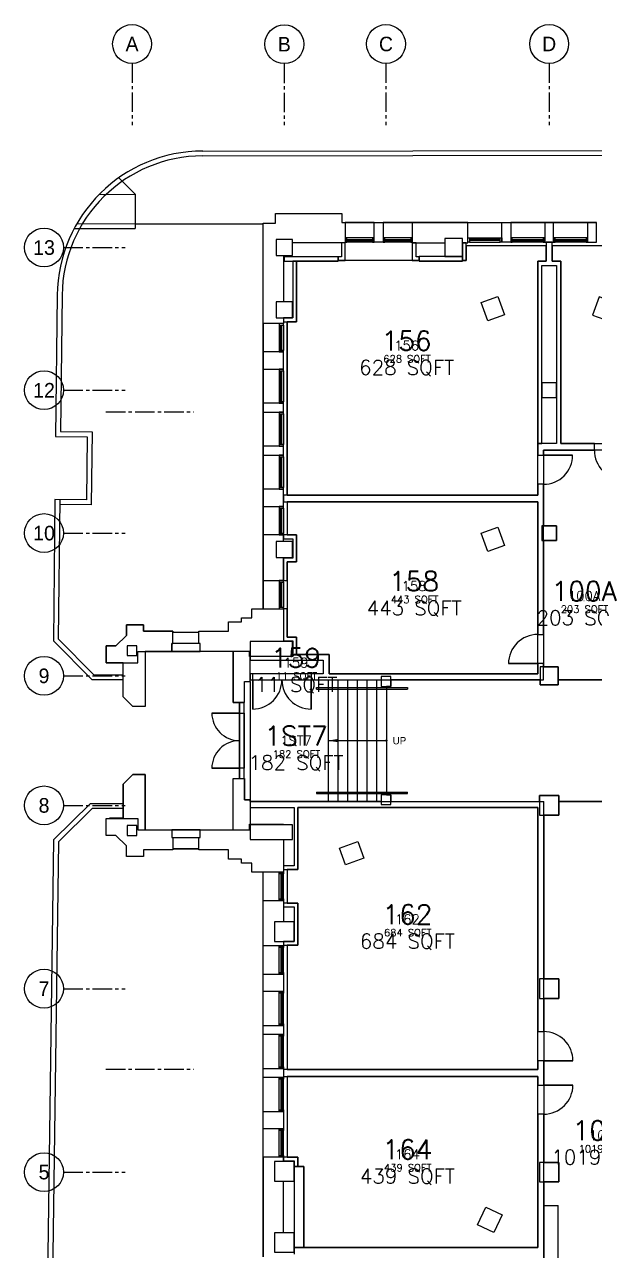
# Model space of a CAD drawing. Header units: inches. Extents: x 237 to 4452, y 125 to 2836.
# Drawn here: x 237 to 942, y 1235 to 2751 of the extents above; entities that cross this region are included whole.
import ezdxf
from ezdxf.enums import TextEntityAlignment as Align

# ---------------------------------------------------------------- set-up
doc = ezdxf.new("R2010")
doc.units = ezdxf.units.IN
doc.header["$LTSCALE"] = 32
doc.header["$MEASUREMENT"] = 0
doc.linetypes.add('CENTER2', pattern=[1.125, 0.75, -0.125, 0.125, -0.125])
for name, color, linetype in [('A-ANNO-TEXT', 2, 'Continuous'), ('A-AREA-DATA', 7, 'Continuous'), ('A-AREA-GSFT', 5, 'Continuous'), ('A-AREA-PLIN', 1, 'Continuous'), ('A-AREA-RMNA', 7, 'Continuous'), ('A-AREA-RMNO', 7, 'Continuous'), ('A-AREA-RMNO @ 1', 7, 'Continuous'), ('A-AREA-RMNO @ 192', 7, 'Continuous'), ('A-AREA-RMNO @ 96', 7, 'Continuous'), ('A-AREA-SQFT', 7, 'Continuous'), ('A-COLS', 2, 'Continuous'), ('A-DOOR', 3, 'Continuous'), ('A-FLOR-HRAL', 1, 'Continuous'), ('A-FLOR-SPCL', 3, 'Continuous'), ('A-FLOR-STRS', 1, 'Continuous'), ('A-FURN', 5, 'Continuous'), ('A-GLAZ', 5, 'Continuous'), ('A-GRID', 1, 'CENTER2'), ('A-GRID-IDEN', 2, 'Continuous'), ('A-WALL-FULL', 8, 'Continuous')]:
    doc.layers.add(name, color=color, linetype=linetype)
doc.styles.add('Annotative', font='simplex.shx', dxfattribs={"height": 0.25})
doc.dimstyles.get("Standard").update_dxf_attribs({"dimscale": 96, "dimtxt": 0.18, "dimasz": 0.18, "dimexe": 0.18, "dimexo": 0.0625, "dimgap": 0.09, "dimtad": 0, "dimtih": 1, "dimtoh": 1, "dimdec": 4, "dimzin": 1, "dimdsep": 46, "dimlunit": 4, "dimtxsty": 'Standard', "dimblk": 'ARCHTICK', "dimcen": 0.09, "dimclrd": 256, "dimclre": 256, "dimclrt": 256, "dimadec": 0, "dimazin": 0, "dimtfac": 1, "dimtdec": 4, "dimtofl": 0, "dimtmove": 0, "dimatfit": 3, "dimfxl": 1, "dimtolj": 1, "dimtzin": 0, "dimlwd": -1, "dimlwe": -1, "dimarcsym": 0})

# ---------------------------------------------------------------- blocks, each defined once
blk = doc.blocks.new('_ArchTick')
at = {"color": 0, "linetype": 'ByBlock', "const_width": 0.15}
blk.add_lwpolyline([(-0.5, -0.5), (0.5, 0.5)], dxfattribs=at)
blk = doc.blocks.new('Grid_Bubble_L')
blk.add_circle((-0.25, 0), 0.25)
blk.add_attdef('TEXT', text='', height=0.188).set_placement((-0.25, 0), align=Align.MIDDLE)
blk = doc.blocks.new('Grid_Bubble_T')
blk.add_circle((-0.25, 0), 0.25)
blk.add_attdef('TEXT', text='', height=0.187, rotation=90).set_placement((-0.25, 0), align=Align.MIDDLE)
blk = doc.blocks.new('room')
at = {"layer": 'A-AREA-DATA', "style": 'Annotative', "flags": 9}
for tag, p in [('FACNUM', (0.0054, -0.3439)), ('FLOOR', (0.0054, -0.5314)), ('FACROOM', (0.0054, -0.7189)), ('FACFLOOR', (0.0054, -0.9064))]:
    blk.add_attdef(tag, text='', height=0.125, dxfattribs=at).set_placement(p, align=Align.CENTER)
at = {"layer": 'A-AREA-RMNA', "style": 'Annotative', "flags": 8}
blk.add_attdef('ROOM_NAME', text='', height=0.125, dxfattribs=at).set_placement((0, 0.1875), align=Align.CENTER)
at = {"layer": 'A-AREA-RMNO', "style": 'Annotative'}
blk.add_attdef('ROOM_NUMBER', text='', height=0.125, dxfattribs=at).set_placement((0, 0), align=Align.CENTER)
at = {"layer": 'A-AREA-SQFT', "style": 'Annotative', "flags": 8}
blk.add_attdef('ROOM_AREA', text='', height=0.0938, dxfattribs=at).set_placement((0.0054, -0.1564), align=Align.CENTER)
blk = doc.blocks.new('*U78')
at = {"layer": 'A-AREA-RMNO @ 1'}
ref = blk.add_blockref('room', (572.1, 1860), dxfattribs=at)
ref.add_attrib('ROOM_NUMBER', '1ST7', dxfattribs={"layer": 'A-AREA-RMNO', "height": 0.125, "style": 'Annotative'}).set_placement((572.1, 1860), align=Align.CENTER)
ref.add_attrib('ROOM_AREA', '182 SQFT', dxfattribs={"layer": 'A-AREA-SQFT', "height": 0.0938, "style": 'Annotative', "flags": 8}).set_placement((572.1, 1859.9), align=Align.CENTER)
at = {"layer": 'A-AREA-RMNO @ 192'}
ref = blk.add_blockref('room', (572.1, 1860), dxfattribs=dict(at, xscale=192, yscale=192, zscale=192))
ref.add_attrib('ROOM_NUMBER', '1ST7', dxfattribs={"layer": 'A-AREA-RMNO', "height": 24, "style": 'Annotative'}).set_placement((572.1, 1860), align=Align.CENTER)
ref.add_attrib('ROOM_AREA', '182 SQFT', dxfattribs={"layer": 'A-AREA-SQFT', "height": 18, "style": 'Annotative', "flags": 8}).set_placement((572.1, 1830), align=Align.CENTER)
at = {"layer": 'A-AREA-RMNO @ 96', "xscale": 96, "yscale": 96, "zscale": 96}
blk.add_blockref('room', (572.1, 1860), dxfattribs=at).add_auto_attribs({'ROOM_NUMBER': '1ST7', 'ROOM_AREA': '182 SQFT'})
blk = doc.blocks.new('*U79')
at = {"layer": 'A-AREA-RMNO @ 1'}
ref = blk.add_blockref('room', (572.1, 1956.4), dxfattribs=at)
ref.add_attrib('ROOM_NUMBER', '159', dxfattribs={"layer": 'A-AREA-RMNO', "height": 0.125, "style": 'Annotative'}).set_placement((572.1, 1956.4), align=Align.CENTER)
ref.add_attrib('ROOM_AREA', '11 SQFT', dxfattribs={"layer": 'A-AREA-SQFT', "height": 0.0938, "style": 'Annotative', "flags": 8}).set_placement((572.1, 1956.2), align=Align.CENTER)
at = {"layer": 'A-AREA-RMNO @ 192'}
ref = blk.add_blockref('room', (572.1, 1956.4), dxfattribs=dict(at, xscale=192, yscale=192, zscale=192))
ref.add_attrib('ROOM_NUMBER', '159', dxfattribs={"layer": 'A-AREA-RMNO', "height": 24, "style": 'Annotative'}).set_placement((572.1, 1956.4), align=Align.CENTER)
ref.add_attrib('ROOM_AREA', '11 SQFT', dxfattribs={"layer": 'A-AREA-SQFT', "height": 18, "style": 'Annotative', "flags": 8}).set_placement((572.1, 1926.4), align=Align.CENTER)
at = {"layer": 'A-AREA-RMNO @ 96', "xscale": 96, "yscale": 96, "zscale": 96}
blk.add_blockref('room', (572.1, 1956.4), dxfattribs=at).add_auto_attribs({'ROOM_NUMBER': '159', 'ROOM_AREA': '11 SQFT'})
blk = doc.blocks.new('*U122')
at = {"layer": 'A-AREA-RMNO @ 1'}
ref = blk.add_blockref('room', (708.6, 2348.1), dxfattribs=at)
ref.add_attrib('ROOM_NUMBER', '156', dxfattribs={"layer": 'A-AREA-RMNO', "height": 0.125, "style": 'Annotative'}).set_placement((708.6, 2348.1), align=Align.CENTER)
ref.add_attrib('ROOM_AREA', '628 SQFT', dxfattribs={"layer": 'A-AREA-SQFT', "height": 0.0938, "style": 'Annotative', "flags": 8}).set_placement((708.6, 2347.9), align=Align.CENTER)
at = {"layer": 'A-AREA-RMNO @ 192'}
ref = blk.add_blockref('room', (708.6, 2348.1), dxfattribs=dict(at, xscale=192, yscale=192, zscale=192))
ref.add_attrib('ROOM_NUMBER', '156', dxfattribs={"layer": 'A-AREA-RMNO', "height": 24, "style": 'Annotative'}).set_placement((708.6, 2348.1), align=Align.CENTER)
ref.add_attrib('ROOM_AREA', '628 SQFT', dxfattribs={"layer": 'A-AREA-SQFT', "height": 18, "style": 'Annotative', "flags": 8}).set_placement((708.6, 2318.1), align=Align.CENTER)
at = {"layer": 'A-AREA-RMNO @ 96', "xscale": 96, "yscale": 96, "zscale": 96}
blk.add_blockref('room', (708.6, 2348.1), dxfattribs=at).add_auto_attribs({'ROOM_NUMBER': '156', 'ROOM_AREA': '628 SQFT'})
blk = doc.blocks.new('*U125')
at = {"layer": 'A-AREA-RMNO @ 1'}
ref = blk.add_blockref('room', (927.7, 2038.9), dxfattribs=at)
ref.add_attrib('ROOM_NUMBER', '100A', dxfattribs={"layer": 'A-AREA-RMNO', "height": 0.125, "style": 'Annotative'}).set_placement((927.7, 2038.9), align=Align.CENTER)
ref.add_attrib('ROOM_AREA', '203 SQFT', dxfattribs={"layer": 'A-AREA-SQFT', "height": 0.0938, "style": 'Annotative', "flags": 8}).set_placement((927.7, 2038.8), align=Align.CENTER)
at = {"layer": 'A-AREA-RMNO @ 192'}
ref = blk.add_blockref('room', (927.7, 2038.9), dxfattribs=dict(at, xscale=192, yscale=192, zscale=192))
ref.add_attrib('ROOM_NUMBER', '100A', dxfattribs={"layer": 'A-AREA-RMNO', "height": 24, "style": 'Annotative'}).set_placement((927.7, 2038.9), align=Align.CENTER)
ref.add_attrib('ROOM_AREA', '203 SQFT', dxfattribs={"layer": 'A-AREA-SQFT', "height": 18, "style": 'Annotative', "flags": 8}).set_placement((927.7, 2008.9), align=Align.CENTER)
at = {"layer": 'A-AREA-RMNO @ 96', "xscale": 96, "yscale": 96, "zscale": 96}
blk.add_blockref('room', (927.7, 2038.9), dxfattribs=at).add_auto_attribs({'ROOM_NUMBER': '100A', 'ROOM_AREA': '203 SQFT'})
blk = doc.blocks.new('*U126')
at = {"layer": 'A-AREA-RMNO @ 1'}
ref = blk.add_blockref('room', (717.9, 2051), dxfattribs=at)
ref.add_attrib('ROOM_NUMBER', '158', dxfattribs={"layer": 'A-AREA-RMNO', "height": 0.125, "style": 'Annotative'}).set_placement((717.9, 2051), align=Align.CENTER)
ref.add_attrib('ROOM_AREA', '443 SQFT', dxfattribs={"layer": 'A-AREA-SQFT', "height": 0.0938, "style": 'Annotative', "flags": 8}).set_placement((717.9, 2050.9), align=Align.CENTER)
at = {"layer": 'A-AREA-RMNO @ 192'}
ref = blk.add_blockref('room', (717.9, 2051), dxfattribs=dict(at, xscale=192, yscale=192, zscale=192))
ref.add_attrib('ROOM_NUMBER', '158', dxfattribs={"layer": 'A-AREA-RMNO', "height": 24, "style": 'Annotative'}).set_placement((717.9, 2051), align=Align.CENTER)
ref.add_attrib('ROOM_AREA', '443 SQFT', dxfattribs={"layer": 'A-AREA-SQFT', "height": 18, "style": 'Annotative', "flags": 8}).set_placement((717.9, 2021), align=Align.CENTER)
at = {"layer": 'A-AREA-RMNO @ 96', "xscale": 96, "yscale": 96, "zscale": 96}
blk.add_blockref('room', (717.9, 2051), dxfattribs=at).add_auto_attribs({'ROOM_NUMBER': '158', 'ROOM_AREA': '443 SQFT'})
blk = doc.blocks.new('*U128')
at = {"layer": 'A-AREA-RMNO @ 1'}
ref = blk.add_blockref('room', (709.5, 1639.5), dxfattribs=at)
ref.add_attrib('ROOM_NUMBER', '162', dxfattribs={"layer": 'A-AREA-RMNO', "height": 0.125, "style": 'Annotative'}).set_placement((709.5, 1639.5), align=Align.CENTER)
ref.add_attrib('ROOM_AREA', '684 SQFT', dxfattribs={"layer": 'A-AREA-SQFT', "height": 0.0938, "style": 'Annotative', "flags": 8}).set_placement((709.5, 1639.4), align=Align.CENTER)
at = {"layer": 'A-AREA-RMNO @ 192'}
ref = blk.add_blockref('room', (709.5, 1639.5), dxfattribs=dict(at, xscale=192, yscale=192, zscale=192))
ref.add_attrib('ROOM_NUMBER', '162', dxfattribs={"layer": 'A-AREA-RMNO', "height": 24, "style": 'Annotative'}).set_placement((709.5, 1639.5), align=Align.CENTER)
ref.add_attrib('ROOM_AREA', '684 SQFT', dxfattribs={"layer": 'A-AREA-SQFT', "height": 18, "style": 'Annotative', "flags": 8}).set_placement((709.5, 1609.5), align=Align.CENTER)
at = {"layer": 'A-AREA-RMNO @ 96', "xscale": 96, "yscale": 96, "zscale": 96}
blk.add_blockref('room', (709.5, 1639.5), dxfattribs=at).add_auto_attribs({'ROOM_NUMBER': '162', 'ROOM_AREA': '684 SQFT'})
blk = doc.blocks.new('*U132')
at = {"layer": 'A-AREA-RMNO @ 1'}
ref = blk.add_blockref('room', (953.6, 1372.6), dxfattribs=at)
ref.add_attrib('ROOM_NUMBER', '100F', dxfattribs={"layer": 'A-AREA-RMNO', "height": 0.125, "style": 'Annotative'}).set_placement((953.6, 1372.6), align=Align.CENTER)
ref.add_attrib('ROOM_AREA', '1019 SQFT', dxfattribs={"layer": 'A-AREA-SQFT', "height": 0.0938, "style": 'Annotative', "flags": 8}).set_placement((953.6, 1372.5), align=Align.CENTER)
at = {"layer": 'A-AREA-RMNO @ 192'}
ref = blk.add_blockref('room', (953.6, 1372.6), dxfattribs=dict(at, xscale=192, yscale=192, zscale=192))
ref.add_attrib('ROOM_NUMBER', '100F', dxfattribs={"layer": 'A-AREA-RMNO', "height": 24, "style": 'Annotative'}).set_placement((953.6, 1372.6), align=Align.CENTER)
ref.add_attrib('ROOM_AREA', '1019 SQFT', dxfattribs={"layer": 'A-AREA-SQFT', "height": 18, "style": 'Annotative', "flags": 8}).set_placement((953.6, 1342.6), align=Align.CENTER)
at = {"layer": 'A-AREA-RMNO @ 96', "xscale": 96, "yscale": 96, "zscale": 96}
blk.add_blockref('room', (953.6, 1372.6), dxfattribs=at).add_auto_attribs({'ROOM_NUMBER': '100F', 'ROOM_AREA': '1019 SQFT'})
blk = doc.blocks.new('*U133')
at = {"layer": 'A-AREA-RMNO @ 1'}
ref = blk.add_blockref('room', (709.5, 1349.2), dxfattribs=at)
ref.add_attrib('ROOM_NUMBER', '164', dxfattribs={"layer": 'A-AREA-RMNO', "height": 0.125, "style": 'Annotative'}).set_placement((709.5, 1349.2), align=Align.CENTER)
ref.add_attrib('ROOM_AREA', '439 SQFT', dxfattribs={"layer": 'A-AREA-SQFT', "height": 0.0938, "style": 'Annotative', "flags": 8}).set_placement((709.5, 1349.1), align=Align.CENTER)
at = {"layer": 'A-AREA-RMNO @ 192'}
ref = blk.add_blockref('room', (709.5, 1349.2), dxfattribs=dict(at, xscale=192, yscale=192, zscale=192))
ref.add_attrib('ROOM_NUMBER', '164', dxfattribs={"layer": 'A-AREA-RMNO', "height": 24, "style": 'Annotative'}).set_placement((709.5, 1349.2), align=Align.CENTER)
ref.add_attrib('ROOM_AREA', '439 SQFT', dxfattribs={"layer": 'A-AREA-SQFT', "height": 18, "style": 'Annotative', "flags": 8}).set_placement((709.5, 1319.2), align=Align.CENTER)
at = {"layer": 'A-AREA-RMNO @ 96', "xscale": 96, "yscale": 96, "zscale": 96}
blk.add_blockref('room', (709.5, 1349.2), dxfattribs=at).add_auto_attribs({'ROOM_NUMBER': '164', 'ROOM_AREA': '439 SQFT'})

msp = doc.modelspace()

# ---------------------------------------------------------------- linework, layer by layer
at = {"layer": 'A-ANNO-TEXT', "const_width": 1.5}
msp.add_lwpolyline([(682.9, 1866.2, 1), (684.4, 1866.2, 1)], format="xyb", close=True, dxfattribs=at)
at = {"layer": 'A-AREA-GSFT'}
msp.add_lwpolyline([(531.6, 1228.8), (531.6, 1351.8), (531.6, 1386.8), (531.6, 1408.2), (531.6, 1450.2), (531.6, 1461.2), (531.6, 1503.2), (531.6, 1514.2), (531.6, 1556.2), (531.6, 1577.8), (531.6, 1612.8), (531.6, 1668.8), (531.6, 1703.8), (517.6, 1703.8), (517.6, 1714.8), (504.6, 1714.8), (504.6, 1719.8), (488.6, 1719.8), (488.6, 1731.2), (452.1, 1731.2), (452.1, 1732.5), (420.1, 1732.5), (420.1, 1731.2), (383.6, 1731.2), (383.6, 1723.2), (362.6, 1723.2), (362.6, 1736.2), (349.6, 1749.2), (337.6, 1749.2), (337.6, 1770.2), (341.6, 1770.2), (341.6, 1770.3), (358.6, 1770.3), (358.6, 1812.3), (370.6, 1824.3), (385.9, 1824.3), (385.9, 1756.2), (418.6, 1756.2), (453.6, 1756.2), (494.6, 1756.2), (494.6, 1819.2), (502.1, 1819.2), (502.1, 1832.2), (502.1, 1866.2), (502.1, 1900.2), (502.1, 1913.2), (494.6, 1913.2), (494.6, 1976.3), (453.6, 1976.3), (418.6, 1976.3), (400.1, 1976.3), (400.1, 1976.2), (385.9, 1976.2), (385.9, 1908.3), (370.6, 1908.3), (358.6, 1920.3), (358.6, 1962.2), (337.6, 1962.2), (337.6, 1983.2), (349.6, 1983.2), (362.6, 1996.2), (362.6, 2009.3), (383.6, 2009.3), (383.6, 2001.3), (420.1, 2001.3), (420.1, 2000), (452.1, 2000), (452.1, 2001.3), (488.6, 2001.3), (488.6, 2012.8), (504.6, 2012.8), (504.6, 2017.8), (517.6, 2017.8), (517.6, 2028.8), (531.6, 2028.8), (531.6, 2063.8), (531.6, 2120.2), (531.6, 2155.2), (531.6, 2176.8), (531.6, 2218.8), (531.6, 2229.8), (531.6, 2271.8), (531.6, 2282.8), (531.6, 2324.8), (531.6, 2346.2), (531.6, 2381.2), (531.6, 2505.2), (546.6, 2505.2), (546.6, 2517.2), (628.6, 2517.2), (628.6, 2506.2), (632.6, 2506.2), (668.6, 2506.2), (679.6, 2506.2), (715.6, 2506.2), (784.1, 2506.2), (826.1, 2506.2), (837.1, 2506.2), (879.1, 2506.2), (890.1, 2506.2), (932.1, 2506.2), (943.1, 2506.2)], dxfattribs=at)
at = {"layer": 'A-AREA-PLIN'}
for points in [[(870.4, 2458.2), (881, 2458.2), (881, 2477.1), (782.2, 2477.1), (782.2, 2459.2), (777.6, 2459.2), (777.6, 2458.2), (724.1, 2458.2), (724.1, 2459.2), (715.6, 2459.2), (632.6, 2459.2), (624.1, 2459.2), (624.1, 2458.2), (572.6, 2458.2), (572.6, 2383.6), (561.2, 2383.6), (561.2, 2169.5), (870.4, 2169.5), (870.4, 2182.8), (870.4, 2218.8), (870.4, 2233.3)], [(1206.6, 2381.2), (1197, 2381.2), (1197, 2458.2), (1145.1, 2458.2), (1145.1, 2459.2), (1139.1, 2459.2), (1053.6, 2459.2), (1045.1, 2459.2), (1045.1, 2458.2), (991.6, 2458.2), (991.6, 2459.2), (985.1, 2459.2), (985.1, 2477.1), (888.2, 2477.1), (888.2, 2458.2), (898.9, 2458.2), (898.9, 2233.3), (940.4, 2233.3), (976.4, 2233.3), (1206.6, 2233.3)], [(983, 1941.2), (983, 1961.3), (983, 1997.3), (983, 2224.8), (976.4, 2224.8), (940.4, 2224.8), (877.6, 2224.8), (877.6, 2218.8), (877.6, 2182.8), (877.6, 2131.5), (893.6, 2131.5), (893.6, 2113.5), (877.6, 2113.5), (877.6, 1997.3), (877.6, 1961.3), (877.6, 1957.2), (895.6, 1957.2), (895.6, 1941.2), (983, 1941.2)], [(870.4, 2161), (561.2, 2161), (561.2, 2120.2), (572.6, 2120.2), (572.6, 2086.9), (561.2, 2086.9), (561.2, 2063.8), (561.2, 2026), (561.2, 1994), (572.6, 1994), (572.6, 1972.6), (612.9, 1972.6), (612.9, 1948.5), (870.4, 1948.5), (870.4, 1961.3), (870.4, 1997.3)], [(515.6, 1965.4), (605.6, 1965.4), (605.6, 1948.5), (515.6, 1948.5)], [(677.1, 1941.2), (677.1, 1933.2), (683.6, 1933.2), (683.6, 1799.2), (677.1, 1799.2), (677.1, 1790.9), (515.6, 1790.9), (515.6, 1793.2), (508.6, 1793.2), (508.6, 1819.2), (508.1, 1819.2), (508.2, 1913.2), (508.6, 1913.2), (508.6, 1939.2), (515.6, 1939.2), (515.6, 1941.2)], [(870.6, 1783.6), (574.2, 1783.6), (574.2, 1706.9), (561.2, 1706.9), (561.2, 1665.6), (574.2, 1665.6), (574.2, 1613.6), (561.2, 1613.6), (561.2, 1460), (870.6, 1460), (870.6, 1470.8), (870.6, 1506.8)], [(870.6, 1404.8), (870.6, 1440.8), (870.6, 1451.5), (561.2, 1451.5), (561.2, 1351.8), (574.2, 1351.8), (574.2, 1340.2), (581.6, 1340.2), (581.6, 1240.2), (870.6, 1240.2)]]:
    msp.add_lwpolyline(points, close=True, dxfattribs=at)
for points in [[(989.6, 1941.2), (895.6, 1941.2), (895.6, 1935.2), (873.6, 1935.2), (873.6, 1941.2), (689.1, 1941.2), (689.1, 1933.2), (683.6, 1933.2), (683.6, 1799.2), (689.1, 1799.2), (689.1, 1790.9), (872.6, 1790.9), (872.6, 1798.2), (896.6, 1798.2), (896.6, 1790.9), (989.6, 1790.9)], [(983, 1790.9), (896.6, 1790.9), (896.6, 1774.2), (877.9, 1774.2), (877.9, 1571.8), (896.6, 1571.8), (896.6, 1547.8), (877.9, 1547.8), (877.9, 1506.8), (877.9, 1470.8), (877.9, 1440.8), (877.9, 1404.8), (877.9, 1345.2), (896.6, 1345.2), (896.6, 1321.2), (877.9, 1321.2), (877.9, 1118.8)]]:
    msp.add_lwpolyline(points, dxfattribs=at)
at = {"layer": 'A-COLS'}
for points in [[(547.6, 2465.2), (567.6, 2465.2), (567.6, 2485.2), (547.6, 2485.2)], [(755.6, 2464.2), (777.6, 2464.2), (777.6, 2486.2), (755.6, 2486.2)], [(547.6, 2388.2), (567.6, 2388.2), (567.6, 2408.2), (547.6, 2408.2)], [(875.6, 2290), (893.6, 2290), (893.6, 2308), (875.6, 2308)], [(875.6, 2113.5), (893.6, 2113.5), (893.6, 2131.5), (875.6, 2131.5)], [(547.6, 2092.2), (567.6, 2092.2), (567.6, 2112.2), (547.6, 2112.2)], [(515.6, 1970.5), (567.6, 1970.5), (567.6, 1988.5), (515.6, 1988.5)], [(363.6, 1971.2), (375.6, 1971.2), (375.6, 1983.2), (363.6, 1983.2)], [(873.6, 1935.2), (895.6, 1935.2), (895.6, 1957.2), (873.6, 1957.2)], [(677.1, 1933.2), (689.1, 1933.2), (689.1, 1945.2), (677.1, 1945.2)], [(677.1, 1787.2), (689.1, 1787.2), (689.1, 1799.2), (677.1, 1799.2)], [(872.6, 1774.2), (896.6, 1774.2), (896.6, 1798.2), (872.6, 1798.2)], [(363.6, 1749.2), (375.6, 1749.2), (375.6, 1761.2), (363.6, 1761.2)], [(515.6, 1744), (567.6, 1744), (567.6, 1762), (515.6, 1762)], [(545.6, 1618.2), (569.6, 1618.2), (569.6, 1642.2), (545.6, 1642.2)], [(872.6, 1547.8), (896.6, 1547.8), (896.6, 1571.8), (872.6, 1571.8)], [(545.6, 1322.2), (569.6, 1322.2), (569.6, 1346.2), (545.6, 1346.2)], [(872.6, 1321.2), (896.6, 1321.2), (896.6, 1345.2), (872.6, 1345.2)], [(545.6, 1234.2), (569.6, 1234.2), (569.6, 1258.2), (545.6, 1258.2)]]:
    msp.add_lwpolyline(points, close=True, dxfattribs=at)
at = {"layer": 'A-DOOR'}
for points in [[(877.6, 2218.8), (913.6, 2218.8), (913.6, 2218.8), (877.6, 2218.8)], [(870.4, 1961.3), (834.4, 1961.3), (834.4, 1961.3), (870.4, 1961.3)], [(518.6, 1941.2), (518.6, 1905.2), (518.6, 1905.2), (518.6, 1941.2)], [(590.6, 1941.2), (590.6, 1905.2), (590.6, 1905.2), (590.6, 1941.2)], [(502.1, 1900.2), (468.1, 1900.2), (468.1, 1900.2), (502.1, 1900.2)], [(502.1, 1832.2), (468.1, 1832.2), (468.1, 1832.2), (502.1, 1832.2)], [(877.9, 1470.8), (913.9, 1470.8), (913.9, 1470.8), (877.9, 1470.8)], [(877.9, 1440.8), (913.9, 1440.8), (913.9, 1440.8), (877.9, 1440.8)]]:
    msp.add_lwpolyline(points, close=True, dxfattribs=at)
for points in [[(877.6, 2182.8, 0.414214), (913.6, 2218.8)], [(940.4, 2224.8, 0.414214), (976.4, 2188.8)], [(870.4, 1997.3, 0.414214), (834.4, 1961.3)], [(518.6, 1905.2, 0.414214), (554.6, 1941.2)], [(554.6, 1941.2, 0.414214), (590.6, 1905.2)], [(468.1, 1900.2, 0.414214), (502.1, 1866.2)], [(502.1, 1866.2, 0.414214), (468.1, 1832.2)], [(913.9, 1470.8, 0.414214), (877.9, 1506.8)], [(877.9, 1404.8, 0.414214), (913.9, 1440.8)]]:
    msp.add_lwpolyline(points, format="xyb", dxfattribs=at)
at = {"layer": 'A-FLOR-HRAL'}
for p, q in [((597.5, 1931.8), (709.6, 1931.8)), ((597.5, 1929.8), (597.5, 1931.8)), ((597.5, 1929.8), (709.6, 1929.8)), ((709.6, 1931.8), (709.6, 1929.8)), ((597.5, 1802.7), (709.6, 1802.7)), ((597.5, 1802.7), (597.5, 1800.7)), ((597.5, 1800.7), (709.6, 1800.7)), ((709.6, 1800.7), (709.6, 1802.7))]:
    msp.add_line(p, q, dxfattribs=at)
at = {"layer": 'A-FLOR-SPCL'}
for p, q in [((456.9, 2594.4), (1348.7, 2595.7)), ((456.9, 2588.4), (1293.8, 2589.7)), ((373.5, 2540.9), (352.8, 2561.5)), ((328.8, 2540.8), (373.5, 2540.9)), ((373.5, 2540.9), (373.5, 2498.9)), ((373.5, 2504.3), (301.1, 2504.1)), ((373.5, 2504.3), (531.5, 2504.5)), ((298.2, 2498.8), (373.5, 2498.9)), ((277.2, 2416.5), (275.2, 2242)), ((283.2, 2416.4), (281.3, 2247.9)), ((274.3, 2164), (272.4, 1989.5)), ((280.3, 2163.9), (278.4, 1991.9)), ((272.4, 1989.5), (319.8, 1941.5)), ((278.4, 1991.9), (322.3, 1947.5)), ((319.8, 1941.5), (358.6, 1941.5)), ((322.3, 1947.5), (358.6, 1947.5)), ((318.1, 1788.7), (272.7, 1743.8)), ((318.1, 1788.7), (358.6, 1788.7)), ((320.6, 1782.7), (278.6, 1741.3)), ((320.6, 1782.7), (358.6, 1782.7)), ((272.7, 1743.8), (254, 367.2)), ((278.6, 1741.3), (260.1, 373.1))]:
    msp.add_line(p, q, dxfattribs=at)
for points in [[(281.3, 2247.9), (320.3, 2247.5), (319.3, 2157.5), (280.3, 2157.9)], [(275.2, 2242), (314.2, 2241.5), (313.3, 2163.5), (274.3, 2164)]]:
    msp.add_lwpolyline(points, dxfattribs=at)
for radius in [180, 174]:
    msp.add_arc((457.2, 2414.4), radius, 90.0843, 179.3518, dxfattribs=at)
at = {"layer": 'A-FLOR-STRS'}
for p, q in [((611.6, 1941.2), (611.6, 1790.2)), ((623.6, 1941.2), (623.6, 1790.2)), ((635.6, 1941.2), (635.6, 1790.2)), ((647.6, 1941.2), (647.6, 1790.2)), ((659.6, 1941.2), (659.6, 1790.2)), ((671.6, 1941.2), (671.6, 1790.2)), ((515.6, 1939.2), (515.6, 1793.2)), ((683.6, 1933.2), (683.6, 1799.2))]:
    msp.add_line(p, q, dxfattribs=at)
at = {"layer": 'A-FURN'}
for p in [(877.9, 1292), (895.7, 1148)]:
    msp.add_line(p, (895.7, 1292), dxfattribs=at)
for points in [[(829.4, 2392.1), (808.7, 2384.8), (800.6, 2407.4), (821.4, 2414.7)], [(938.1, 2391.8), (958.9, 2384.4), (966.9, 2407), (946.2, 2414.4)], [(829.4, 2107), (808.7, 2099.7), (800.6, 2122.3), (821.4, 2129.7)], [(648.5, 1741.5), (655.9, 1720.8), (633.3, 1712.8), (625.9, 1733.5)], [(806.6, 1289.8), (826.5, 1280.4), (816.2, 1258.7), (796.3, 1268.2)]]:
    msp.add_lwpolyline(points, close=True, dxfattribs=at)
at = {"layer": 'A-GLAZ'}
for p, q in [((634.6, 2485), (666.6, 2485)), ((634.6, 2484), (666.6, 2484)), ((681.6, 2485), (713.6, 2485)), ((681.6, 2484), (713.6, 2484)), ((824.1, 2485), (786.1, 2485)), ((824.1, 2484), (786.1, 2484)), ((839.1, 2485), (877.1, 2485)), ((839.1, 2484), (877.1, 2484)), ((892.1, 2485), (930.1, 2485)), ((892.1, 2484), (930.1, 2484)), ((553.4, 2348.2), (553.4, 2379.2)), ((554.4, 2348.2), (554.4, 2379.2)), ((553.4, 2284.8), (553.4, 2322.8)), ((554.4, 2284.8), (554.4, 2322.8)), ((553.4, 2231.8), (553.4, 2269.8)), ((554.4, 2231.8), (554.4, 2269.8)), ((553.4, 2178.8), (553.4, 2216.8)), ((554.4, 2178.8), (554.4, 2216.8)), ((553.4, 2122.2), (553.4, 2153.2)), ((554.4, 2122.2), (554.4, 2153.2)), ((553.4, 2030.8), (553.4, 2061.8)), ((554.4, 2030.8), (554.4, 2061.8)), ((553.4, 1701.8), (553.4, 1670.8)), ((554.4, 1701.8), (554.4, 1670.8)), ((553.4, 1610.8), (553.4, 1579.8)), ((554.4, 1610.8), (554.4, 1579.8)), ((553.4, 1554.2), (553.4, 1516.2)), ((554.4, 1554.2), (554.4, 1516.2)), ((553.4, 1501.2), (553.4, 1463.2)), ((554.4, 1501.2), (554.4, 1463.2)), ((553.4, 1448.2), (553.4, 1410.2)), ((554.4, 1448.2), (554.4, 1410.2)), ((553.4, 1384.8), (553.4, 1353.8)), ((554.4, 1384.8), (554.4, 1353.8))]:
    msp.add_line(p, q, dxfattribs=at)
at = {"layer": 'A-GRID'}
for p, q in [((369.6, 2702.6), (369.6, 2626.4)), ((557.6, 2702.3), (557.6, 2626.2)), ((683.1, 2702.6), (683.1, 2626.4)), ((884.6, 2702.6), (884.6, 2626.4)), ((284.9, 2475.2), (361, 2475.2)), ((284.9, 2299), (361, 2299)), ((337.4, 2272.3), (445.9, 2272.3)), ((284.9, 2122.5), (361, 2122.5)), ((284.9, 1946.2), (361, 1946.2)), ((284.9, 1786.2), (361, 1786.2)), ((284.9, 1559.8), (361, 1559.8)), ((337.4, 1460.2), (445.9, 1460.2)), ((284.9, 1333.2), (361, 1333.2))]:
    msp.add_line(p, q, dxfattribs=at)
at = {"layer": 'A-WALL-FULL'}
for p, q in [((668.6, 2506.2), (632.6, 2506.2)), ((715.6, 2506.2), (679.6, 2506.2)), ((784.1, 2506.2), (826.1, 2506.2)), ((879.1, 2506.2), (837.1, 2506.2)), ((932.1, 2506.2), (890.1, 2506.2)), ((668.1, 2487.2), (634.6, 2487.2)), ((715.1, 2487.2), (681.6, 2487.2)), ((784.1, 2487.2), (824.1, 2487.2)), ((879.1, 2487.2), (839.1, 2487.2)), ((932.1, 2487.2), (892.1, 2487.2)), ((666.6, 2481.8), (634.6, 2481.8)), ((713.6, 2481.8), (681.6, 2481.8)), ((881, 2477.1), (782.2, 2477.1)), ((786.1, 2481.8), (824.1, 2481.8)), ((877.1, 2481.8), (839.1, 2481.8)), ((985.1, 2477.1), (888.2, 2477.1)), ((930.1, 2481.8), (892.1, 2481.8)), ((715.6, 2459.2), (632.6, 2459.2)), ((531.6, 2381.2), (531.6, 2346.2)), ((551.1, 2381.2), (551.1, 2348.2)), ((556.6, 2379.2), (556.6, 2348.2)), ((561.2, 2169.5), (561.2, 2383.6)), ((531.6, 2324.8), (531.6, 2282.8)), ((551.1, 2324.8), (551.1, 2284.8)), ((556.6, 2322.8), (556.6, 2284.8)), ((531.6, 2271.8), (531.6, 2229.8)), ((551.1, 2271.8), (551.1, 2231.8)), ((556.6, 2269.8), (556.6, 2231.8)), ((531.6, 2218.8), (531.6, 2176.8)), ((551.1, 2218.8), (551.1, 2178.8)), ((556.6, 2216.8), (556.6, 2178.8)), ((531.6, 2155.2), (531.6, 2120.2)), ((551.1, 2155.2), (551.1, 2122.2)), ((556.6, 2153.2), (556.6, 2122.2)), ((561.2, 2161), (561.2, 2120.2)), ((531.6, 2063.8), (531.6, 2028.8)), ((551.1, 2063.8), (551.1, 2030.8)), ((556.6, 2061.8), (556.6, 2030.8)), ((561.2, 2066.2), (561.2, 2026)), ((420.1, 2000), (452.1, 2000)), ((502.1, 1900.2), (502.1, 1832.2)), ((508.1, 1900.2), (508.1, 1832.2)), ((420.1, 1732.5), (452.1, 1732.5)), ((531.6, 1668.8), (531.6, 1703.8)), ((551.1, 1668.8), (551.1, 1701.8)), ((556.6, 1670.8), (556.6, 1701.8)), ((561.2, 1706.9), (561.2, 1665.6)), ((531.6, 1577.8), (531.6, 1612.8)), ((551.1, 1577.8), (551.1, 1610.8)), ((556.6, 1579.8), (556.6, 1610.8)), ((561.2, 1613.6), (561.2, 1460)), ((531.6, 1514.2), (531.6, 1556.2)), ((551.1, 1514.2), (551.1, 1554.2)), ((556.6, 1516.2), (556.6, 1554.2)), ((531.6, 1461.2), (531.6, 1503.2)), ((551.1, 1461.2), (551.1, 1501.2)), ((556.6, 1463.2), (556.6, 1501.2)), ((531.6, 1408.2), (531.6, 1450.2)), ((551.1, 1408.2), (551.1, 1448.2)), ((556.6, 1410.2), (556.6, 1448.2)), ((561.2, 1451.5), (561.2, 1351.8)), ((531.6, 1351.8), (531.6, 1386.8)), ((551.1, 1351.8), (551.1, 1384.8)), ((556.6, 1353.8), (556.6, 1384.8))]:
    msp.add_line(p, q, dxfattribs=at)
at = {"layer": 'A-WALL-FULL', "linetype": 'Continuous', "lineweight": -3}
for p, q in [((632.6, 2480.8), (628, 2480.8)), ((628, 2480.8), (628, 2463.9)), ((632.6, 2459.2), (632.6, 2480.8)), ((720.2, 2480.8), (715.6, 2480.8)), ((715.6, 2480.8), (715.6, 2459.2)), ((720.2, 2463.9), (720.2, 2480.8)), ((782.2, 2480.8), (777.6, 2480.8)), ((777.6, 2480.8), (777.6, 2459.2)), ((782.2, 2459.2), (782.2, 2480.8)), ((888.2, 2481.8), (881, 2481.8)), ((881, 2481.8), (881, 2458.2)), ((888.2, 2458.2), (888.2, 2481.8)), ((557.6, 2464.2), (624.1, 2464.2)), ((557.6, 2464.2), (557.6, 2458.2)), ((557.6, 2458.2), (568, 2458.2)), ((572.6, 2458.2), (568, 2458.2)), ((568, 2458.2), (568, 2388.2)), ((568, 2458.2), (572.6, 2458.2)), ((572.6, 2383.6), (572.6, 2458.2)), ((572.6, 2458.2), (624.1, 2458.2)), ((624.1, 2458.2), (624.1, 2464.2)), ((628, 2463.9), (624.1, 2463.9)), ((624.1, 2463.9), (624.1, 2459.2)), ((624.1, 2459.2), (632.6, 2459.2)), ((715.6, 2459.2), (724.1, 2459.2)), ((724.1, 2463.9), (720.2, 2463.9)), ((777.6, 2464.2), (724.1, 2464.2)), ((724.1, 2464.2), (724.1, 2458.2)), ((724.1, 2459.2), (724.1, 2463.9)), ((724.1, 2458.2), (777.6, 2458.2)), ((777.6, 2458.2), (777.6, 2464.2)), ((777.6, 2459.2), (782.2, 2459.2)), ((881, 2458.2), (870.4, 2458.2)), ((870.4, 2458.2), (870.4, 2233.3)), ((898.9, 2458.2), (888.2, 2458.2)), ((898.9, 2233.3), (898.9, 2458.2)), ((875.6, 2453), (893.6, 2453)), ((875.6, 2233.3), (875.6, 2453)), ((893.6, 2453), (893.6, 2233.3)), ((568, 2388.2), (556.6, 2388.2)), ((556.6, 2388.2), (556.6, 2383.6)), ((556.6, 2383.6), (572.6, 2383.6)), ((870.4, 2233.3), (870.4, 2218.8)), ((893.6, 2233.3), (870.4, 2233.3)), ((870.4, 2233.3), (875.6, 2233.3)), ((940.4, 2233.3), (898.9, 2233.3)), ((940.4, 2224.8), (940.4, 2233.3)), ((870.4, 2218.8), (877.6, 2218.8)), ((877.6, 2218.8), (877.6, 2224.8)), ((877.6, 2224.8), (940.4, 2224.8)), ((877.6, 2182.8), (870.4, 2182.8)), ((870.4, 2182.8), (870.4, 2169.5)), ((877.6, 1997.3), (877.6, 2182.8)), ((556.6, 2169.5), (556.6, 2161)), ((870.4, 2169.5), (556.6, 2169.5)), ((556.6, 2161), (870.4, 2161)), ((870.4, 2161), (870.4, 1997.3)), ((572.6, 2120.2), (556.6, 2120.2)), ((556.6, 2120.2), (556.6, 2115.6)), ((556.6, 2115.6), (568, 2115.6)), ((568, 2115.6), (568, 2091.6)), ((572.6, 2086.9), (572.6, 2120.2)), ((568, 2091.6), (556.6, 2091.6)), ((556.6, 2091.6), (556.6, 2063.8)), ((561.2, 2086.9), (572.6, 2086.9)), ((561.2, 2063.8), (561.2, 2086.9)), ((556.6, 2063.8), (561.2, 2063.8)), ((561.2, 2028.8), (556.6, 2028.8)), ((556.6, 2028.8), (556.6, 1989.4)), ((561.2, 1994), (561.2, 2028.8)), ((418.6, 1986), (418.6, 1976.3)), ((453.6, 1986), (418.6, 1986)), ((453.6, 1976.3), (453.6, 1986)), ((556.6, 1989.4), (568, 1989.4)), ((572.6, 1994), (561.2, 1994)), ((568, 1989.4), (568, 1970)), ((572.6, 1972.6), (572.6, 1994)), ((870.4, 1997.3), (877.6, 1997.3)), ((418.6, 1976.3), (453.6, 1976.3)), ((568, 1970), (515.6, 1970)), ((515.6, 1970), (515.6, 1965.4)), ((612.9, 1972.6), (572.6, 1972.6)), ((612.9, 1948.5), (612.9, 1972.6)), ((515.6, 1965.4), (572.1, 1965.4)), ((572.1, 1965.4), (605.6, 1965.4)), ((605.6, 1965.4), (605.6, 1948.5)), ((877.6, 1961.3), (870.4, 1961.3)), ((870.4, 1961.3), (870.4, 1948.5)), ((877.6, 1941.2), (877.6, 1961.3)), ((515.6, 1948.5), (515.6, 1941.2)), ((518.6, 1948.5), (515.6, 1948.5)), ((515.6, 1941.2), (518.6, 1941.2)), ((518.6, 1941.2), (518.6, 1948.5)), ((590.6, 1948.5), (590.6, 1941.2)), ((605.6, 1948.5), (590.6, 1948.5)), ((590.6, 1941.2), (877.6, 1941.2)), ((870.4, 1948.5), (612.9, 1948.5)), ((508.1, 1913.2), (502.1, 1913.2)), ((502.1, 1913.2), (502.1, 1900.2)), ((508.1, 1900.2), (508.1, 1913.2)), ((502.1, 1900.2), (508.1, 1900.2)), ((508.1, 1832.2), (502.1, 1832.2)), ((502.1, 1832.2), (502.1, 1819.2)), ((502.1, 1819.2), (508.1, 1819.2)), ((508.1, 1819.2), (508.1, 1832.2)), ((515.6, 1790.9), (877.9, 1790.9)), ((515.6, 1790.9), (515.6, 1783.6)), ((877.9, 1506.8), (877.9, 1790.9)), ((515.6, 1783.6), (569.6, 1783.6)), ((569.6, 1783.6), (569.6, 1711.6)), ((574.2, 1706.9), (574.2, 1783.6)), ((574.2, 1783.6), (870.6, 1783.6)), ((870.6, 1783.6), (870.6, 1506.8)), ((418.6, 1756.2), (418.6, 1746.5)), ((453.6, 1756.2), (418.6, 1756.2)), ((418.6, 1746.5), (453.6, 1746.5)), ((453.6, 1746.5), (453.6, 1756.2)), ((556.6, 1711.6), (556.6, 1706.9)), ((569.6, 1711.6), (556.6, 1711.6)), ((556.6, 1706.9), (574.2, 1706.9)), ((556.6, 1665.6), (556.6, 1660.9)), ((574.2, 1665.6), (556.6, 1665.6)), ((556.6, 1660.9), (569.6, 1660.9)), ((569.6, 1660.9), (569.6, 1618.2)), ((574.2, 1613.6), (574.2, 1665.6)), ((556.6, 1618.2), (556.6, 1613.6)), ((569.6, 1618.2), (556.6, 1618.2)), ((556.6, 1613.6), (574.2, 1613.6)), ((870.6, 1506.8), (877.9, 1506.8)), ((877.9, 1470.8), (870.6, 1470.8)), ((870.6, 1470.8), (870.6, 1460)), ((877.9, 1440.8), (877.9, 1470.8)), ((870.6, 1460), (556.6, 1460)), ((556.6, 1460), (556.6, 1451.5)), ((556.6, 1451.5), (870.6, 1451.5)), ((870.6, 1451.5), (870.6, 1440.8)), ((870.6, 1440.8), (877.9, 1440.8)), ((877.9, 1404.8), (870.6, 1404.8)), ((870.6, 1404.8), (870.6, 1240.2)), ((877.9, 934.3), (877.9, 1404.8)), ((574.2, 1351.8), (556.6, 1351.8)), ((556.6, 1351.8), (556.6, 1347.1)), ((574.2, 1340.2), (574.2, 1351.8)), ((556.6, 1347.1), (569.6, 1347.1)), ((569.6, 1347.1), (569.6, 1340.2)), ((574.2, 1340.2), (569.6, 1340.2)), ((569.6, 1340.2), (569.6, 1240.2)), ((569.6, 1340.2), (574.2, 1340.2)), ((581.6, 1340.2), (574.2, 1340.2)), ((581.6, 1240.2), (581.6, 1340.2)), ((870.6, 1240.2), (569.6, 1240.2)), ((569.6, 1240.2), (569.6, 1231.8)), ((569.6, 1240.2), (581.6, 1240.2))]:
    msp.add_line(p, q, dxfattribs=at)
at = {"layer": 'A-WALL-FULL'}
for points in [[(556.6, 2388.2), (556.6, 2383.8), (556.6, 2381.2), (551.1, 2381.2), (531.6, 2381.2), (531.6, 2505.2), (546.6, 2505.2), (546.6, 2517.2), (628.6, 2517.2), (628.6, 2506.2), (632.6, 2506.2), (632.6, 2487.2), (632.6, 2480.8), (632.6, 2480.8), (567.6, 2480.8)], [(777.6, 2480.8), (781.6, 2480.8), (784.1, 2480.8), (784.1, 2487.2), (784.1, 2506.2), (715.6, 2506.2), (715.6, 2487.2), (715.6, 2480.8), (718.1, 2480.8), (755.6, 2480.8)], [(556.6, 2465.2), (556.6, 2408.2)], [(556.6, 2112.2), (556.6, 2120.2), (556.6, 2120.2), (551.1, 2120.2), (531.6, 2120.2), (531.6, 2063.8), (551.1, 2063.8), (556.6, 2063.8), (556.6, 2066.2), (556.6, 2092.2)], [(556.6, 1970), (514.6, 1970), (514.6, 1976.3), (453.6, 1976.3), (453.6, 1986), (452.1, 1986), (452.1, 2001.3), (488.6, 2001.3), (488.6, 2012.8), (504.6, 2012.8), (504.6, 2017.8), (517.6, 2017.8), (517.6, 2028.8), (551.1, 2028.8), (556.6, 2028.8), (556.6, 2026.2), (556.6, 1988.5)], [(385.9, 1976.2), (400.1, 1976.2), (385.9, 1976.2), (385.9, 1908.3), (370.6, 1908.3), (358.6, 1920.3), (358.6, 1962.2), (337.6, 1962.2), (337.6, 1983.2), (349.6, 1983.2), (362.6, 1996.2)], [(494.6, 1976.2), (494.6, 1913.2), (508.6, 1913.2), (508.6, 1939.2), (515.6, 1939.2), (515.6, 1970.5)], [(556.6, 1970.5), (556.6, 1970)], [(385.9, 1756.2), (385.9, 1756.2), (385.9, 1756.2), (385.9, 1824.3), (370.6, 1824.3), (358.6, 1812.3), (358.6, 1770.3), (341.6, 1770.3), (341.6, 1770.2)], [(494.6, 1756.3), (494.6, 1819.2), (508.6, 1819.2), (508.6, 1793.2), (515.6, 1793.2), (515.6, 1762)], [(556.6, 1703.8), (517.6, 1703.8), (517.6, 1714.8), (504.6, 1714.8), (504.6, 1719.8), (488.6, 1719.8), (488.6, 1731.2), (452.1, 1731.2), (452.1, 1746.5), (453.6, 1746.5), (453.6, 1756.2), (514.6, 1756.2), (514.6, 1763.2), (556.6, 1763.2), (556.6, 1762)], [(556.6, 1744), (556.6, 1703.8)], [(542.6, 1703.8), (517.6, 1703.8)], [(556.6, 1618.2), (556.6, 1615.2), (556.6, 1612.8), (551.1, 1612.8), (531.6, 1612.8), (531.6, 1668.8), (551.1, 1668.8), (556.6, 1668.8), (556.6, 1666.2), (556.6, 1642.2)], [(531.6, 1351.8), (531.6, 1228.8)], [(556.6, 1346.2), (556.6, 1349.2), (556.6, 1351.8), (551.1, 1351.8), (531.6, 1351.8)], [(556.6, 1258.2), (556.6, 1322.2)]]:
    msp.add_lwpolyline(points, dxfattribs=at)
for points in [[(668.6, 2506.2), (679.6, 2506.2), (679.6, 2487.2), (679.6, 2481.8), (677.1, 2481.8), (671.1, 2481.8), (668.6, 2481.8), (668.6, 2487.2)], [(826.1, 2506.2), (837.1, 2506.2), (837.1, 2487.2), (837.1, 2481.8), (834.6, 2481.8), (828.6, 2481.8), (826.1, 2481.8), (826.1, 2487.2)], [(890.1, 2506.2), (879.1, 2506.2), (879.1, 2487.2), (879.1, 2481.8), (881.6, 2481.8), (887.6, 2481.8), (890.1, 2481.8), (890.1, 2487.2)], [(943.1, 2506.2), (932.1, 2506.2), (932.1, 2487.2), (932.1, 2481.8), (934.6, 2481.8), (940.6, 2481.8), (943.1, 2481.8), (943.1, 2487.2)], [(632.6, 2487.2), (632.6, 2481.8), (634.6, 2481.8), (634.6, 2487.2)], [(666.6, 2487.2), (666.6, 2481.8), (668.6, 2481.8), (668.6, 2487.2)], [(679.6, 2487.2), (679.6, 2481.8), (681.6, 2481.8), (681.6, 2487.2)], [(713.6, 2487.2), (713.6, 2481.8), (715.6, 2481.8), (715.6, 2487.2)], [(786.1, 2487.2), (786.1, 2481.8), (784.1, 2481.8), (784.1, 2487.2)], [(826.1, 2487.2), (826.1, 2481.8), (824.1, 2481.8), (824.1, 2487.2)], [(837.1, 2487.2), (837.1, 2481.8), (839.1, 2481.8), (839.1, 2487.2)], [(877.1, 2487.2), (877.1, 2481.8), (879.1, 2481.8), (879.1, 2487.2)], [(890.1, 2487.2), (890.1, 2481.8), (892.1, 2481.8), (892.1, 2487.2)], [(930.1, 2487.2), (930.1, 2481.8), (932.1, 2481.8), (932.1, 2487.2)], [(551.1, 2379.2), (556.6, 2379.2), (556.6, 2381.2), (551.1, 2381.2)], [(531.6, 2324.8), (551.1, 2324.8), (556.6, 2324.8), (556.6, 2327.2), (556.6, 2343.8), (556.6, 2346.2), (551.1, 2346.2), (531.6, 2346.2)], [(551.1, 2346.2), (556.6, 2346.2), (556.6, 2348.2), (551.1, 2348.2)], [(551.1, 2322.8), (556.6, 2322.8), (556.6, 2324.8), (551.1, 2324.8)], [(531.6, 2282.8), (531.6, 2271.8), (551.1, 2271.8), (556.6, 2271.8), (556.6, 2274.2), (556.6, 2280.2), (556.6, 2282.8), (551.1, 2282.8)], [(551.1, 2282.8), (556.6, 2282.8), (556.6, 2284.8), (551.1, 2284.8)], [(551.1, 2269.8), (556.6, 2269.8), (556.6, 2271.8), (551.1, 2271.8)], [(531.6, 2229.8), (531.6, 2218.8), (551.1, 2218.8), (556.6, 2218.8), (556.6, 2221.2), (556.6, 2227.2), (556.6, 2229.8), (551.1, 2229.8)], [(551.1, 2229.8), (556.6, 2229.8), (556.6, 2231.8), (551.1, 2231.8)], [(551.1, 2216.8), (556.6, 2216.8), (556.6, 2218.8), (551.1, 2218.8)], [(531.6, 2155.2), (551.1, 2155.2), (556.6, 2155.2), (556.6, 2157.8), (556.6, 2174.2), (556.6, 2176.8), (551.1, 2176.8), (531.6, 2176.8)], [(551.1, 2176.8), (556.6, 2176.8), (556.6, 2178.8), (551.1, 2178.8)], [(551.1, 2153.2), (556.6, 2153.2), (556.6, 2155.2), (551.1, 2155.2)], [(551.1, 2120.2), (556.6, 2120.2), (556.6, 2122.2), (551.1, 2122.2)], [(551.1, 2061.8), (556.6, 2061.8), (556.6, 2063.8), (551.1, 2063.8)], [(551.1, 2028.8), (556.6, 2028.8), (556.6, 2030.8), (551.1, 2030.8)], [(376.6, 1962.2), (376.6, 1976.3), (418.6, 1976.3), (418.6, 1986), (420.1, 1986), (420.1, 2001.3), (383.6, 2001.3), (383.6, 2009.3), (362.6, 2009.3), (362.6, 1996.2), (349.6, 1983.2), (337.6, 1983.2), (337.6, 1962.2), (352.6, 1962.2)], [(376.6, 1770.2), (376.6, 1756.2), (418.6, 1756.2), (418.6, 1746.5), (420.1, 1746.5), (420.1, 1731.2), (383.6, 1731.2), (383.6, 1723.2), (362.6, 1723.2), (362.6, 1736.2), (349.6, 1749.2), (337.6, 1749.2), (337.6, 1770.2), (352.6, 1770.2)], [(551.1, 1703.8), (556.6, 1703.8), (556.6, 1701.8), (551.1, 1701.8)], [(551.1, 1670.8), (556.6, 1670.8), (556.6, 1668.8), (551.1, 1668.8)], [(551.1, 1612.8), (556.6, 1612.8), (556.6, 1610.8), (551.1, 1610.8)], [(531.6, 1577.8), (551.1, 1577.8), (556.6, 1577.8), (556.6, 1575.2), (556.6, 1558.8), (556.6, 1556.2), (551.1, 1556.2), (531.6, 1556.2)], [(551.1, 1579.8), (556.6, 1579.8), (556.6, 1577.8), (551.1, 1577.8)], [(551.1, 1556.2), (556.6, 1556.2), (556.6, 1554.2), (551.1, 1554.2)], [(551.1, 1516.2), (556.6, 1516.2), (556.6, 1514.2), (551.1, 1514.2)], [(531.6, 1503.2), (531.6, 1514.2), (551.1, 1514.2), (556.6, 1514.2), (556.6, 1511.8), (556.6, 1505.8), (556.6, 1503.2), (551.1, 1503.2)], [(551.1, 1503.2), (556.6, 1503.2), (556.6, 1501.2), (551.1, 1501.2)], [(531.6, 1450.2), (531.6, 1461.2), (551.1, 1461.2), (556.6, 1461.2), (556.6, 1458.8), (556.6, 1452.8), (556.6, 1450.2), (551.1, 1450.2)], [(551.1, 1463.2), (556.6, 1463.2), (556.6, 1461.2), (551.1, 1461.2)], [(551.1, 1450.2), (556.6, 1450.2), (556.6, 1448.2), (551.1, 1448.2)], [(551.1, 1410.2), (556.6, 1410.2), (556.6, 1408.2), (551.1, 1408.2)], [(531.6, 1408.2), (551.1, 1408.2), (556.6, 1408.2), (556.6, 1405.8), (556.6, 1389.2), (556.6, 1386.8), (551.1, 1386.8), (531.6, 1386.8)], [(551.1, 1386.8), (556.6, 1386.8), (556.6, 1384.8), (551.1, 1384.8)], [(551.1, 1353.8), (556.6, 1353.8), (556.6, 1351.8), (551.1, 1351.8)]]:
    msp.add_lwpolyline(points, close=True, dxfattribs=at)

# ---------------------------------------------------------------- block references
at = {"layer": 'A-AREA-RMNO'}
for name in ['*U122', '*U126', '*U125', '*U79', '*U78', '*U128', '*U132', '*U133']:
    msp.add_blockref(name, (0, 0), dxfattribs=at)
at = {"layer": 'A-GRID-IDEN', "xscale": 95.99999999999999, "yscale": 95.99999999999999, "zscale": 95.99999999999999, "rotation": 270}
for p, values in [((369.6, 2702.6), {'TEXT': 'A'}), ((557.6, 2702.3), {'TEXT': 'B'}), ((683.1, 2702.6), {'TEXT': 'C'}), ((884.6, 2702.6), {'TEXT': 'D'})]:
    msp.add_blockref('Grid_Bubble_T', p, dxfattribs=at).add_auto_attribs(values)
at = {"layer": 'A-GRID-IDEN', "xscale": 96, "yscale": 96, "zscale": 96}
for p, values in [((284.9, 2475.2), {'TEXT': '13'}), ((284.9, 2299), {'TEXT': '12'}), ((284.9, 2122.5), {'TEXT': '10'}), ((284.9, 1946.2), {'TEXT': '9'}), ((284.9, 1786.2), {'TEXT': '8'}), ((284.9, 1559.8), {'TEXT': '7'}), ((284.9, 1333.2), {'TEXT': '5'})]:
    msp.add_blockref('Grid_Bubble_L', p, dxfattribs=at).add_auto_attribs(values)

# ---------------------------------------------------------------- texts
at = {"layer": 'A-ANNO-TEXT'}
msp.add_text('UP', height=9, dxfattribs=at).set_placement((691.4, 1861.6))

# ---------------------------------------------------------------- leaders
msp.add_leader([(611.6, 1866.2), (683.6, 1866.2)], dimstyle='Standard', override={"dimscale": 96, "dimasz": 0.125, "dimtad": 0}, dxfattribs=at)

doc.saveas('drawing.dxf')
